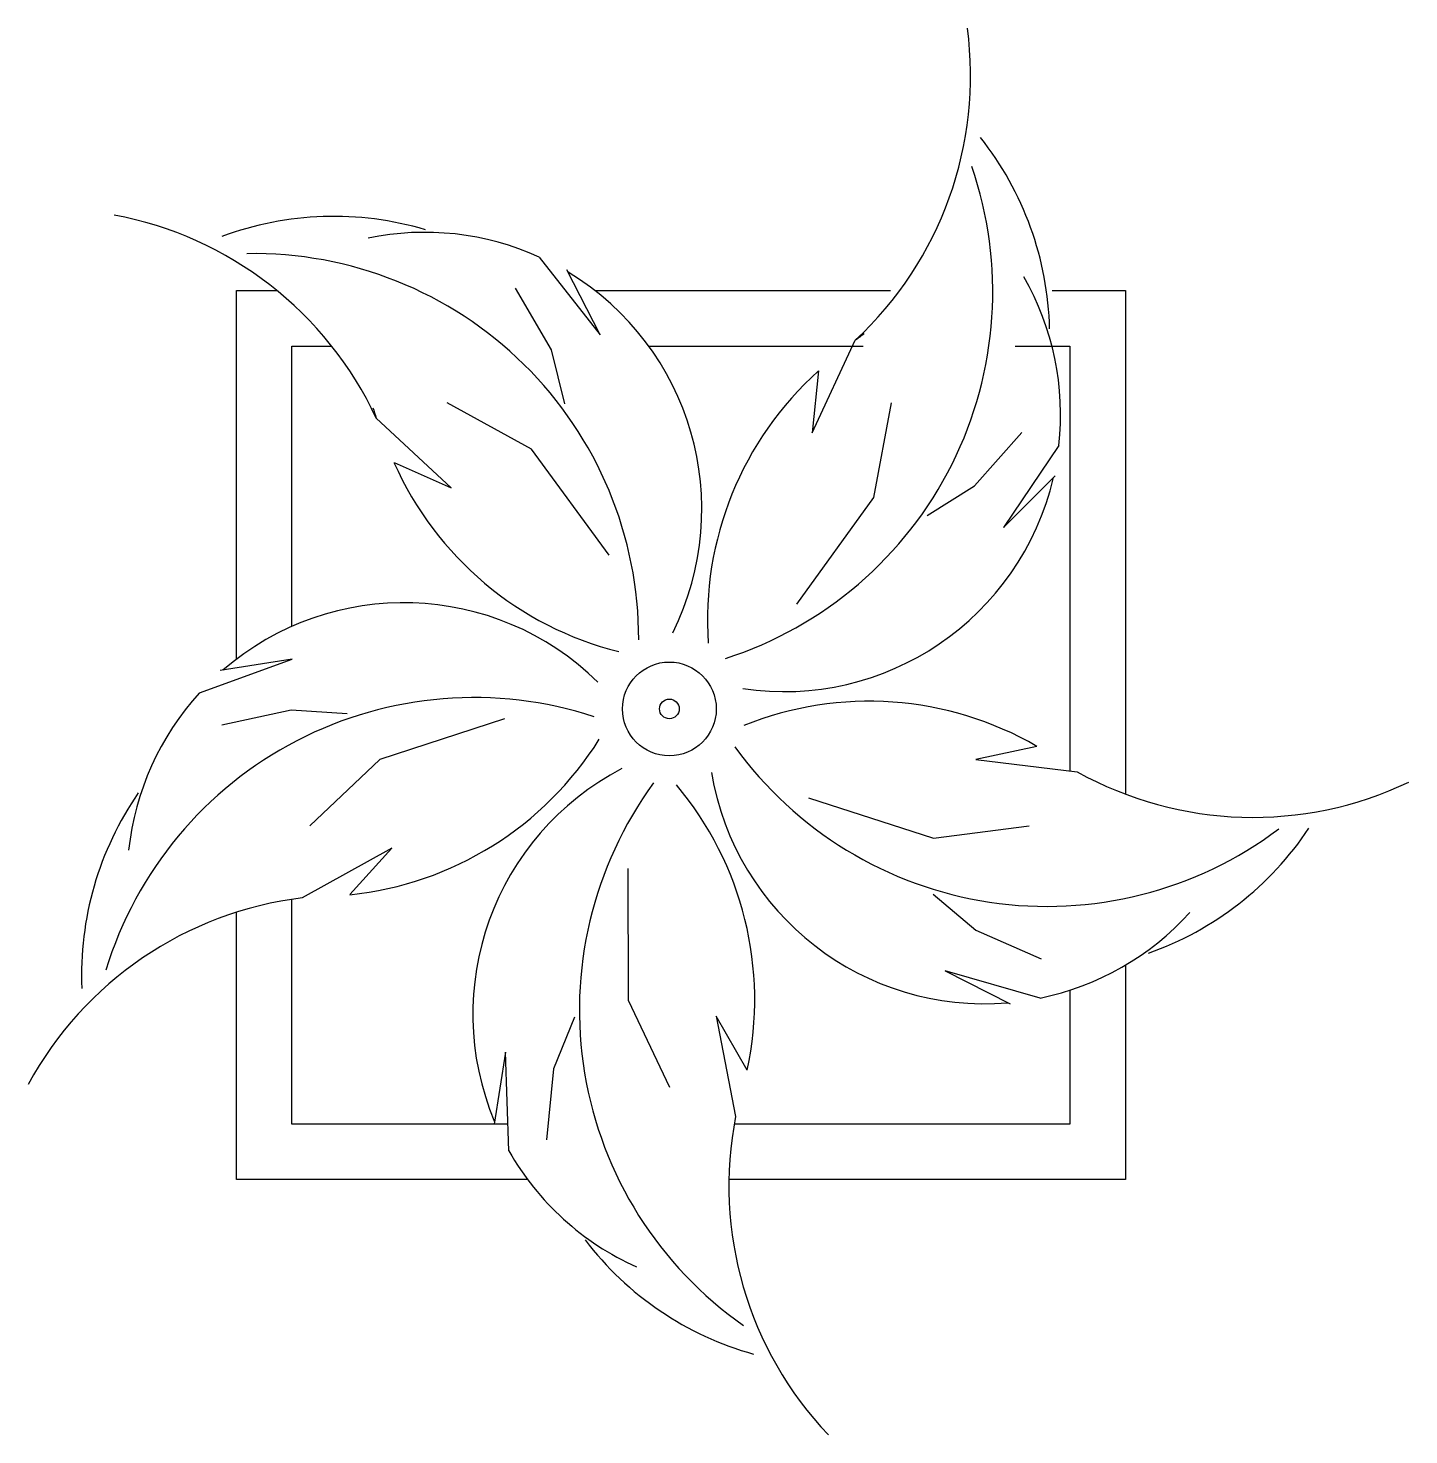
# Model space of a CAD drawing. Header units: metres. Extents: x 0.385 to 1.006, y -0.238 to 0.395.
import ezdxf

# ---------------------------------------------------------------- set-up
doc = ezdxf.new("R2010")
doc.units = ezdxf.units.M
doc.layers.add('Ceco.NEt 15', color=7, linetype='Continuous')

msp = doc.modelspace()

# ---------------------------------------------------------------- linework, layer by layer
at = {"layer": 'Ceco.NEt 15', "color": 3}
for p, q in [((0.61475, 0.29158), (0.64208, 0.25651)), ((0.64208, 0.25651), (0.62718, 0.28578)), ((0.6202, 0.24988), (0.604, 0.27755)), ((0.73748, 0.21243), (0.7569, 0.25411)), ((0.62627, 0.22549), (0.6202, 0.24988)), ((0.7404, 0.24036), (0.73748, 0.21243)), ((0.61127, 0.20516), (0.57322, 0.22592)), ((0.76527, 0.18335), (0.77327, 0.22594)), ((0.57502, 0.18771), (0.54138, 0.21906)), ((0.81057, 0.18867), (0.83188, 0.21263)), ((0.64614, 0.15741), (0.61127, 0.20516)), ((0.84854, 0.20674), (0.82364, 0.16991)), ((0.54936, 0.19912), (0.57502, 0.18771)), ((0.82364, 0.16991), (0.84687, 0.19312)), ((0.78925, 0.17536), (0.81057, 0.18867)), ((0.73064, 0.13543), (0.76527, 0.18335)), ((0.46182, 0.09545), (0.50361, 0.1106)), ((0.50361, 0.1106), (0.47118, 0.10548)), ((0.50316, 0.08774), (0.47183, 0.08088)), ((0.52823, 0.08598), (0.50316, 0.08774)), ((0.59912, 0.08384), (0.54293, 0.06543)), ((0.83866, 0.07141), (0.81119, 0.06556)), ((0.54293, 0.06543), (0.51143, 0.03566)), ((0.81119, 0.06556), (0.85683, 0.05996)), ((0.73584, 0.04827), (0.79212, 0.03014)), ((0.79212, 0.03014), (0.8351, 0.0357)), ((0.54833, 0.02556), (0.50811, 0.00326)), ((0.52954, 0.00469), (0.54833, 0.02556)), ((0.65456, 0.01639), (0.65471, -0.04274)), ((0.79194, 0.00486), (0.81118, -0.01129)), ((0.81118, -0.01129), (0.84056, -0.02416)), ((0.79738, -0.02952), (0.82663, -0.04444)), ((0.8401, -0.04183), (0.79738, -0.02952)), ((0.65471, -0.04274), (0.67328, -0.0819)), ((0.63062, -0.05037), (0.6212, -0.07367)), ((0.69429, -0.04993), (0.70307, -0.09507)), ((0.70834, -0.07425), (0.69429, -0.04993)), ((0.59959, -0.06618), (0.59444, -0.09861)), ((0.60109, -0.11061), (0.59959, -0.06618)), ((0.6212, -0.07367), (0.61804, -0.10559))]:
    msp.add_line(p, q, dxfattribs=at)
at = {"layer": 'Ceco.NEt 15', "color": 7}
for points in [[(0.47846, 0.11065), (0.47846, 0.27648), (0.49675, 0.27648)], [(0.63974, 0.27648), (0.7727, 0.27648)], [(0.84545, 0.27648), (0.87846, 0.27648), (0.87846, 0.04995)], [(0.50346, 0.12539), (0.50346, 0.25148), (0.52139, 0.25148)], [(0.66398, 0.25148), (0.76042, 0.25148)], [(0.82892, 0.25148), (0.85346, 0.25148), (0.85346, 0.06038)], [(0.50346, -0.09852), (0.50346, 0.00263)], [(0.47846, -0.12352), (0.47846, -0.0032)], [(0.87846, -0.02702), (0.87846, -0.12352), (0.70007, -0.12352)], [(0.85346, -0.0383), (0.85346, -0.09852), (0.70243, -0.09852)], [(0.60068, -0.09852), (0.50346, -0.09852)], [(0.60952, -0.12352), (0.47846, -0.12352)]]:
    msp.add_lwpolyline(points, dxfattribs=at)
at = {"layer": 'Ceco.NEt 15', "color": 3}
for radius in [0.0211, 0.00443]:
    msp.add_circle((0.67326, 0.08827), radius, dxfattribs=at)
for centre, radius, start, end in [((0.64604, 0.37323), 0.16273, 312.94506, 7.53563), ((0.70038, 0.2559), 0.14402, 1.34775, 38.42436), ((0.64547, 0.27595), 0.17329, 287.83445, 19.00081), ((0.39383, 0.15043), 0.16273, 24.94506, 79.53563), ((0.52222, 0.16586), 0.14402, 73.34775, 110.42436), ((0.5633, 0.17813), 0.12456, 65.60427, 101.86781), ((0.48617, 0.11983), 0.17329, 359.83445, 91.00081), ((0.5633, 0.17813), 0.12456, 333.47782, 58.86848), ((0.72475, 0.22061), 0.12456, 353.60427, 29.86781), ((0.84704, 0.13346), 0.1506, 124.87186, 126.76566), ((0.84099, 0.12828), 0.1506, 131.90878, 183.97457), ((0.68397, 0.26751), 0.1506, 196.87186, 198.76566), ((0.68703, 0.26015), 0.1506, 203.90878, 255.97457), ((0.72475, 0.22061), 0.12456, 261.47782, 346.86848), ((0.55381, 0.01146), 0.12456, 45.47782, 130.86848), ((0.55381, 0.01146), 0.12456, 137.60427, 173.86781), ((0.58542, -0.07991), 0.17329, 71.83445, 163.00081), ((0.76315, -0.05889), 0.1506, 59.90878, 111.97457), ((0.51404, 0.15448), 0.1506, 275.90878, 327.97457), ((0.84318, 0.1727), 0.17329, 215.83445, 307.00081), ((0.70939, -0.04907), 0.12456, 117.47782, 202.86848), ((0.81504, 0.08019), 0.12456, 189.47782, 274.86848), ((0.93586, 0.20221), 0.16273, 240.94506, 295.53563), ((0.80607, -0.04724), 0.17329, 143.83445, 235.00081), ((0.56108, -0.0427), 0.1506, 347.90878, 39.97457), ((0.55279, -0.03141), 0.14402, 145.34775, 182.42436), ((0.84107, 0.11427), 0.14402, 289.34775, 326.42436), ((0.52779, -0.15828), 0.16273, 96.94506, 151.53563), ((0.81504, 0.08019), 0.12456, 281.60427, 317.86781), ((0.86278, -0.12627), 0.16273, 168.94506, 223.53563), ((0.70939, -0.04907), 0.12456, 209.60427, 245.86781), ((0.74985, -0.06329), 0.14402, 217.34775, 254.42436)]:
    msp.add_arc(centre, radius, start, end, dxfattribs=at)

doc.saveas('drawing.dxf')
